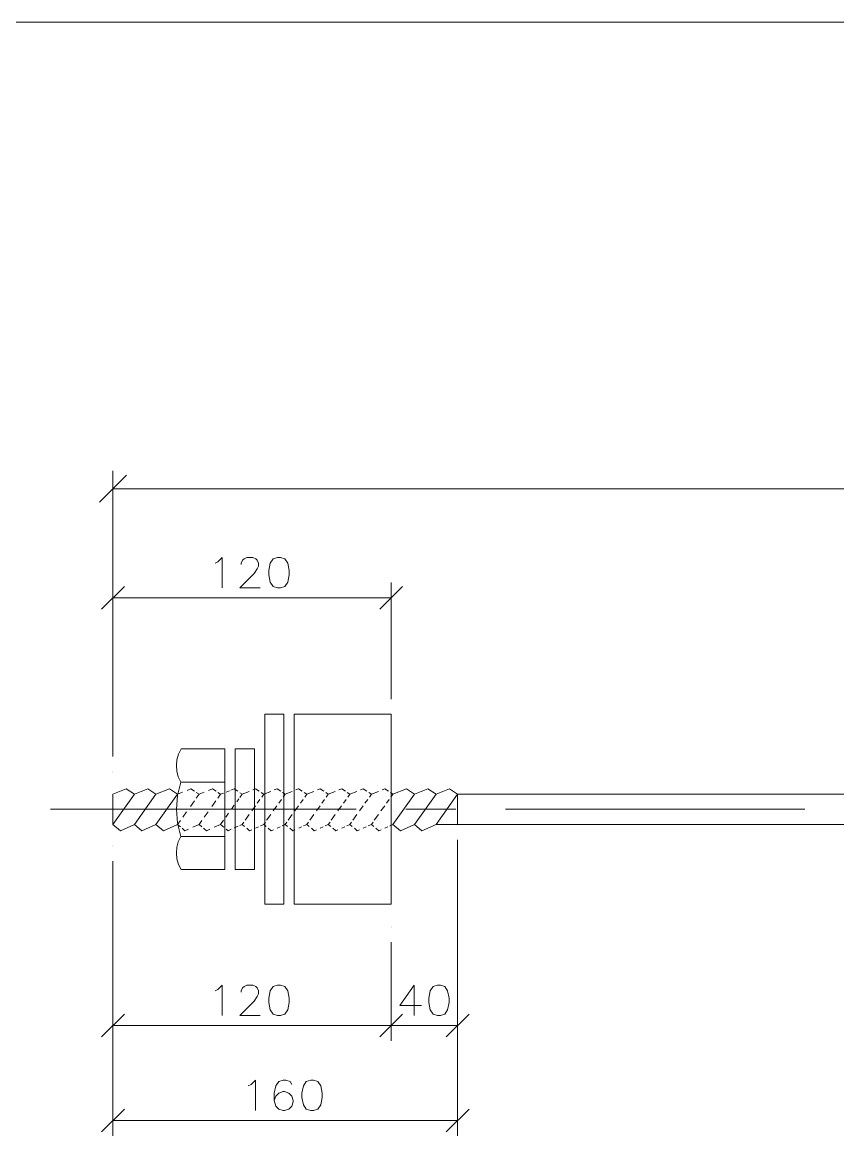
# Model space of a CAD drawing. Header units: millimetres. Extents: x 2 to 579, y 1 to 405.
# Drawn here: x 145.9 to 186.8, y 159.7 to 215.6 of the extents above; entities that cross this region are included whole.
import ezdxf

# ---------------------------------------------------------------- set-up
doc = ezdxf.new("R2010")
doc.units = ezdxf.units.MM
doc.linetypes.add('XKITLINE00', pattern=[0])
doc.layers.add('GraphicObject', color=6, linetype='Continuous', lineweight=0)
doc.layers.add('LinkedObject', color=7, linetype='Continuous', lineweight=0)

# ---------------------------------------------------------------- blocks, each defined once
blk = doc.blocks.new('*A3')
at = {"layer": 'GraphicObject', "color": 3, "linetype": 'XKITLINE00', "lineweight": 0}
blk.add_line((278.51, 215.557), (143.95, 215.557), dxfattribs=at)
blk = doc.blocks.new('*A4')
at = {"layer": 'LinkedObject', "color": 1, "linetype": 'XKITLINE00', "lineweight": 0}
for p, q in [((151.126, 192.844), (149.776, 191.494)), ((150.451, 178.832), (150.451, 193.069)), ((272.926, 192.169), (150.451, 192.169)), ((151.025, 187.273), (149.877, 186.126)), ((150.451, 178.748), (150.451, 187.464)), ((163.831, 186.126), (164.978, 187.273)), ((164.404, 181.624), (164.404, 187.464)), ((164.404, 186.699), (150.451, 186.699)), ((167.731, 174.572), (167.731, 159.727)), ((167.731, 174.529), (167.731, 164.49)), ((150.451, 173.492), (150.451, 164.49)), ((150.451, 173.441), (150.451, 159.727)), ((164.404, 169.433), (164.404, 164.49)), ((164.404, 169.381), (164.404, 164.49)), ((151.025, 165.829), (149.877, 164.682)), ((163.831, 164.682), (164.978, 165.829)), ((164.978, 165.829), (163.831, 164.682)), ((167.157, 164.682), (168.305, 165.829)), ((164.404, 165.255), (150.451, 165.255)), ((167.731, 165.255), (164.404, 165.255)), ((151.025, 161.066), (149.877, 159.918)), ((167.157, 159.918), (168.305, 161.066)), ((150.451, 160.492), (167.731, 160.492))]:
    blk.add_line(p, q, dxfattribs=at)
at = {"layer": 'LinkedObject', "color": 7, "linetype": 'XKITLINE00', "lineweight": 0}
for p, q in [((150.451, 192.169), (150.451, 192.169)), ((155.715, 188.508), (155.934, 188.727)), ((155.934, 188.727), (155.934, 187.197)), ((157.027, 188.654), (157.173, 188.727)), ((157.173, 188.727), (157.464, 188.727)), ((157.464, 188.727), (157.61, 188.654)), ((158.703, 188.727), (158.484, 188.654)), ((158.848, 188.727), (158.703, 188.727)), ((159.067, 188.654), (158.848, 188.727)), ((155.57, 188.435), (155.715, 188.508)), ((156.881, 188.435), (156.954, 188.581)), ((156.881, 188.362), (156.881, 188.435)), ((156.954, 188.581), (157.027, 188.654)), ((157.61, 188.654), (157.683, 188.581)), ((157.683, 188.581), (157.755, 188.435)), ((157.755, 188.289), (157.683, 188.144)), ((157.755, 188.435), (157.755, 188.289)), ((158.338, 188.435), (158.265, 188.071)), ((158.484, 188.654), (158.338, 188.435)), ((159.213, 188.435), (159.067, 188.654)), ((159.285, 188.071), (159.213, 188.435)), ((157.537, 187.925), (156.808, 187.197)), ((157.683, 188.144), (157.537, 187.925)), ((158.265, 188.071), (158.265, 187.852)), ((158.265, 187.852), (158.338, 187.488)), ((159.213, 187.488), (159.285, 187.852)), ((159.285, 187.852), (159.285, 188.071)), ((156.808, 187.197), (157.828, 187.197)), ((158.338, 187.488), (158.484, 187.269)), ((158.484, 187.269), (158.703, 187.197)), ((158.703, 187.197), (158.848, 187.197)), ((158.848, 187.197), (159.067, 187.269)), ((159.067, 187.269), (159.213, 187.488)), ((150.451, 186.699), (150.451, 186.699)), ((164.404, 180.859), (164.404, 180.859)), ((150.451, 177.983), (150.451, 177.983)), ((150.451, 177.932), (150.451, 177.932)), ((150.451, 176.852), (151.124, 177.121)), ((151.124, 177.121), (151.531, 176.852)), ((151.531, 176.852), (152.204, 177.121)), ((152.204, 177.121), (152.611, 176.852)), ((152.611, 176.852), (153.284, 177.121)), ((153.284, 177.121), (153.691, 176.852)), ((154.171, 177.044), (154.364, 177.121)), ((154.364, 177.121), (154.548, 176.999)), ((155.251, 177.044), (155.444, 177.121)), ((155.444, 177.121), (155.628, 176.999)), ((156.121, 176.959), (156.292, 177.028)), ((156.362, 177.056), (156.524, 177.121)), ((156.524, 177.121), (156.708, 176.999)), ((156.931, 176.852), (157.281, 176.992)), ((157.464, 177.064), (157.604, 177.121)), ((157.604, 177.121), (157.785, 177.001)), ((158.011, 176.852), (158.361, 176.992)), ((158.544, 177.064), (158.684, 177.121)), ((158.684, 177.121), (158.865, 177.001)), ((159.091, 176.852), (159.441, 176.992)), ((159.624, 177.064), (159.764, 177.121)), ((159.764, 177.121), (159.945, 177.001)), ((160.171, 176.852), (160.521, 176.992)), ((160.704, 177.064), (160.844, 177.121)), ((160.844, 177.121), (161.025, 177.001)), ((161.251, 176.852), (161.601, 176.992)), ((161.784, 177.064), (161.924, 177.121)), ((161.924, 177.121), (162.105, 177.001)), ((162.331, 176.852), (162.681, 176.992)), ((162.864, 177.064), (163.004, 177.121)), ((163.004, 177.121), (163.185, 177.001)), ((163.411, 176.852), (163.761, 176.992)), ((163.944, 177.064), (164.084, 177.121)), ((164.084, 177.121), (164.265, 177.001)), ((164.491, 176.852), (165.164, 177.121)), ((165.164, 177.121), (165.571, 176.852)), ((165.571, 176.852), (166.244, 177.121)), ((166.244, 177.121), (166.651, 176.852)), ((166.651, 176.852), (167.324, 177.121)), ((167.324, 177.121), (167.731, 176.852)), ((150.451, 175.337), (151.531, 176.852)), ((150.451, 176.852), (150.451, 175.337)), ((151.531, 175.337), (152.611, 176.852)), ((152.611, 175.337), (153.691, 176.852)), ((153.691, 176.852), (153.94, 176.951)), ((154.334, 176.239), (154.534, 176.52)), ((154.624, 176.646), (154.771, 176.852)), ((154.633, 176.943), (154.771, 176.852)), ((154.771, 176.852), (155.02, 176.951)), ((155.414, 176.239), (155.614, 176.52)), ((155.704, 176.646), (155.851, 176.852)), ((155.713, 176.943), (155.851, 176.852)), ((155.851, 176.852), (155.997, 176.91)), ((156.662, 176.474), (156.767, 176.622)), ((156.816, 176.927), (156.931, 176.852)), ((156.816, 176.691), (156.931, 176.852)), ((157.688, 176.399), (157.824, 176.589)), ((157.881, 176.938), (158.011, 176.852)), ((157.911, 176.711), (158.011, 176.852)), ((158.768, 176.399), (158.904, 176.589)), ((158.961, 176.938), (159.091, 176.852)), ((158.991, 176.711), (159.091, 176.852)), ((159.848, 176.399), (159.984, 176.589)), ((160.041, 176.938), (160.171, 176.852)), ((160.071, 176.711), (160.171, 176.852)), ((160.928, 176.399), (161.064, 176.589)), ((161.121, 176.938), (161.251, 176.852)), ((161.151, 176.711), (161.251, 176.852)), ((162.008, 176.399), (162.144, 176.589)), ((162.201, 176.938), (162.331, 176.852)), ((162.231, 176.711), (162.331, 176.852)), ((163.088, 176.399), (163.224, 176.589)), ((163.281, 176.938), (163.411, 176.852)), ((163.311, 176.711), (163.411, 176.852)), ((164.168, 176.399), (164.304, 176.589)), ((164.361, 176.938), (164.491, 176.852)), ((164.391, 176.711), (164.491, 176.852)), ((164.491, 175.337), (165.571, 176.852)), ((165.571, 175.337), (166.651, 176.852)), ((166.651, 175.337), (167.731, 176.852)), ((167.731, 176.852), (255.646, 176.852)), ((167.731, 176.852), (167.731, 175.337)), ((153.954, 175.706), (154.141, 175.968)), ((155.034, 175.706), (155.221, 175.968)), ((156.109, 175.699), (156.249, 175.895)), ((156.391, 176.095), (156.538, 176.301)), ((157.411, 176.011), (157.597, 176.272)), ((158.491, 176.011), (158.677, 176.272)), ((159.571, 176.011), (159.757, 176.272)), ((160.651, 176.011), (160.837, 176.272)), ((161.731, 176.011), (161.917, 176.272)), ((162.811, 176.011), (162.997, 176.272)), ((163.891, 176.011), (164.077, 176.272)), ((150.825, 175.022), (150.451, 175.337)), ((151.531, 175.337), (150.825, 175.022)), ((151.905, 175.022), (151.531, 175.337)), ((152.611, 175.337), (151.905, 175.022)), ((152.985, 175.022), (152.611, 175.337)), ((153.691, 175.337), (152.985, 175.022)), ((153.691, 175.337), (153.836, 175.541)), ((153.834, 175.217), (153.691, 175.337)), ((154.771, 175.337), (154.451, 175.194)), ((154.771, 175.337), (154.916, 175.541)), ((154.914, 175.217), (154.771, 175.337)), ((155.851, 175.337), (155.531, 175.194)), ((155.851, 175.337), (156.002, 175.55)), ((156.014, 175.2), (155.851, 175.337)), ((156.931, 175.337), (156.816, 175.286)), ((156.931, 175.337), (157.016, 175.457)), ((157.051, 175.237), (156.931, 175.337)), ((157.077, 175.542), (157.282, 175.829)), ((158.011, 175.337), (157.851, 175.266)), ((158.011, 175.337), (158.096, 175.457)), ((158.131, 175.237), (158.011, 175.337)), ((158.157, 175.542), (158.362, 175.829)), ((159.091, 175.337), (158.931, 175.266)), ((159.091, 175.337), (159.176, 175.457)), ((159.211, 175.237), (159.091, 175.337)), ((159.237, 175.542), (159.442, 175.829)), ((160.171, 175.337), (160.011, 175.266)), ((160.171, 175.337), (160.256, 175.457)), ((160.291, 175.237), (160.171, 175.337)), ((160.317, 175.542), (160.522, 175.829)), ((161.251, 175.337), (161.091, 175.266)), ((161.251, 175.337), (161.336, 175.457)), ((161.371, 175.237), (161.251, 175.337)), ((161.397, 175.542), (161.602, 175.829)), ((162.331, 175.337), (162.171, 175.266)), ((162.331, 175.337), (162.416, 175.457)), ((162.451, 175.237), (162.331, 175.337)), ((162.477, 175.542), (162.682, 175.829)), ((163.411, 175.337), (163.251, 175.266)), ((163.411, 175.337), (163.496, 175.457)), ((163.531, 175.237), (163.411, 175.337)), ((163.557, 175.542), (163.762, 175.829)), ((164.491, 175.337), (164.331, 175.266)), ((164.491, 175.337), (164.576, 175.457)), ((164.865, 175.022), (164.491, 175.337)), ((165.571, 175.337), (164.865, 175.022)), ((165.945, 175.022), (165.571, 175.337)), ((166.651, 175.337), (165.945, 175.022)), ((255.646, 175.337), (166.651, 175.337)), ((167.731, 175.337), (167.731, 175.337)), ((154.065, 175.022), (153.919, 175.145)), ((154.233, 175.097), (154.065, 175.022)), ((155.145, 175.022), (154.999, 175.145)), ((155.313, 175.097), (155.145, 175.022)), ((156.225, 175.022), (156.137, 175.097)), ((156.384, 175.093), (156.225, 175.022)), ((156.724, 175.245), (156.536, 175.161)), ((157.305, 175.022), (157.16, 175.144)), ((157.416, 175.072), (157.305, 175.022)), ((157.752, 175.222), (157.605, 175.156)), ((158.385, 175.022), (158.24, 175.144)), ((158.496, 175.072), (158.385, 175.022)), ((158.832, 175.222), (158.685, 175.156)), ((159.465, 175.022), (159.32, 175.144)), ((159.576, 175.072), (159.465, 175.022)), ((159.912, 175.222), (159.765, 175.156)), ((160.545, 175.022), (160.4, 175.144)), ((160.656, 175.072), (160.545, 175.022)), ((160.992, 175.222), (160.845, 175.156)), ((161.625, 175.022), (161.48, 175.144)), ((161.736, 175.072), (161.625, 175.022)), ((162.072, 175.222), (161.925, 175.156)), ((162.705, 175.022), (162.56, 175.144)), ((162.816, 175.072), (162.705, 175.022)), ((163.152, 175.222), (163.005, 175.156)), ((163.785, 175.022), (163.64, 175.144)), ((163.896, 175.072), (163.785, 175.022)), ((164.232, 175.222), (164.085, 175.156)), ((167.731, 175.294), (167.731, 175.294)), ((150.451, 174.257), (150.451, 174.257)), ((150.451, 174.206), (150.451, 174.206)), ((164.404, 170.198), (164.404, 170.198)), ((164.404, 170.146), (164.404, 170.146)), ((155.57, 166.991), (155.715, 167.064)), ((155.715, 167.064), (155.934, 167.283)), ((155.934, 167.283), (155.934, 165.753)), ((156.881, 166.991), (156.954, 167.137)), ((156.881, 166.918), (156.881, 166.991)), ((156.954, 167.137), (157.027, 167.21)), ((157.027, 167.21), (157.173, 167.283)), ((157.173, 167.283), (157.464, 167.283)), ((157.464, 167.283), (157.61, 167.21)), ((157.61, 167.21), (157.683, 167.137)), ((157.683, 167.137), (157.755, 166.991)), ((157.755, 166.991), (157.755, 166.845)), ((158.338, 166.991), (158.265, 166.627)), ((158.484, 167.21), (158.338, 166.991)), ((158.703, 167.283), (158.484, 167.21)), ((158.848, 167.283), (158.703, 167.283)), ((159.067, 167.21), (158.848, 167.283)), ((159.213, 166.991), (159.067, 167.21)), ((159.285, 166.627), (159.213, 166.991)), ((165.558, 167.283), (164.829, 166.263)), ((165.558, 165.753), (165.558, 167.283)), ((166.359, 166.991), (166.286, 166.627)), ((166.505, 167.21), (166.359, 166.991)), ((166.723, 167.283), (166.505, 167.21)), ((166.869, 167.283), (166.723, 167.283)), ((167.088, 167.21), (166.869, 167.283)), ((167.233, 166.991), (167.088, 167.21)), ((167.306, 166.627), (167.233, 166.991)), ((157.537, 166.481), (156.808, 165.753)), ((157.683, 166.7), (157.537, 166.481)), ((157.755, 166.845), (157.683, 166.7)), ((158.265, 166.627), (158.265, 166.408)), ((158.265, 166.408), (158.338, 166.044)), ((159.213, 166.044), (159.285, 166.408)), ((159.285, 166.408), (159.285, 166.627)), ((166.286, 166.627), (166.286, 166.408)), ((166.286, 166.408), (166.359, 166.044)), ((167.233, 166.044), (167.306, 166.408)), ((167.306, 166.408), (167.306, 166.627)), ((158.338, 166.044), (158.484, 165.825)), ((158.484, 165.825), (158.703, 165.753)), ((158.848, 165.753), (159.067, 165.825)), ((159.067, 165.825), (159.213, 166.044)), ((164.829, 166.263), (165.922, 166.263)), ((166.359, 166.044), (166.505, 165.825)), ((166.505, 165.825), (166.723, 165.753)), ((166.869, 165.753), (167.088, 165.825)), ((167.088, 165.825), (167.233, 166.044)), ((156.808, 165.753), (157.828, 165.753)), ((158.703, 165.753), (158.848, 165.753)), ((166.723, 165.753), (166.869, 165.753)), ((150.451, 165.255), (150.451, 165.255)), ((164.404, 165.255), (164.404, 165.255)), ((157.379, 162.301), (157.597, 162.519)), ((157.597, 162.519), (157.597, 160.989)), ((158.982, 162.519), (158.763, 162.447)), ((159.127, 162.519), (158.982, 162.519)), ((159.346, 162.447), (159.127, 162.519)), ((160.366, 162.519), (160.147, 162.447)), ((160.512, 162.519), (160.366, 162.519)), ((160.73, 162.447), (160.512, 162.519)), ((157.233, 162.228), (157.379, 162.301)), ((158.617, 162.228), (158.544, 161.864)), ((158.763, 162.447), (158.617, 162.228)), ((158.982, 161.937), (158.763, 161.864)), ((159.054, 161.937), (158.982, 161.937)), ((159.273, 161.864), (159.054, 161.937)), ((159.419, 162.301), (159.346, 162.447)), ((160.002, 162.228), (159.929, 161.864)), ((160.147, 162.447), (160.002, 162.228)), ((160.876, 162.228), (160.73, 162.447)), ((160.949, 161.864), (160.876, 162.228)), ((158.544, 161.864), (158.544, 161.499)), ((158.617, 161.718), (158.544, 161.499)), ((158.544, 161.499), (158.617, 161.208)), ((158.763, 161.864), (158.617, 161.718)), ((159.419, 161.718), (159.273, 161.864)), ((159.492, 161.499), (159.419, 161.718)), ((159.419, 161.208), (159.492, 161.427)), ((159.492, 161.427), (159.492, 161.499)), ((159.929, 161.864), (159.929, 161.645)), ((159.929, 161.645), (160.002, 161.281)), ((160.876, 161.281), (160.949, 161.645)), ((160.949, 161.645), (160.949, 161.864)), ((158.617, 161.208), (158.763, 161.062)), ((158.763, 161.062), (158.982, 160.989)), ((158.982, 160.989), (159.054, 160.989)), ((159.054, 160.989), (159.273, 161.062)), ((159.273, 161.062), (159.419, 161.208)), ((160.002, 161.281), (160.147, 161.062)), ((160.147, 161.062), (160.366, 160.989)), ((160.366, 160.989), (160.512, 160.989)), ((160.512, 160.989), (160.73, 161.062)), ((160.73, 161.062), (160.876, 161.281)), ((167.731, 160.492), (167.731, 160.492))]:
    blk.add_line(p, q, dxfattribs=at)
at = {"layer": 'LinkedObject', "color": 6, "linetype": 'XKITLINE00', "lineweight": 0}
for p, q in [((158.061, 180.859), (159.02, 180.859)), ((158.061, 171.33), (158.061, 180.859)), ((159.02, 171.33), (159.02, 180.859)), ((159.538, 180.859), (164.404, 180.859)), ((159.538, 171.33), (159.538, 180.859)), ((164.404, 171.33), (164.404, 180.859)), ((153.743, 178.859), (153.662, 178.58)), ((153.873, 179.119), (153.743, 178.859)), ((156.065, 179.119), (153.873, 179.119)), ((156.065, 179.119), (156.065, 176.095)), ((156.584, 173.07), (156.584, 179.119)), ((156.584, 179.119), (157.543, 179.119)), ((157.543, 173.07), (157.543, 179.119)), ((153.662, 178.58), (153.632, 178.29)), ((153.632, 178.29), (153.656, 178)), ((153.656, 178), (153.731, 177.719)), ((153.731, 177.719), (153.856, 177.457)), ((153.856, 177.457), (153.689, 176.785)), ((153.856, 177.457), (156.065, 177.457)), ((153.689, 176.785), (153.633, 176.095)), ((147.314, 176.095), (162.64, 176.095)), ((153.633, 176.095), (153.689, 175.404)), ((156.065, 173.07), (156.065, 176.095)), ((165.14, 176.095), (167.64, 176.095)), ((170.14, 176.095), (185.14, 176.095)), ((153.689, 175.404), (153.856, 174.732)), ((153.731, 174.47), (153.656, 174.189)), ((153.856, 174.732), (153.731, 174.47)), ((153.856, 174.732), (156.065, 174.732)), ((153.656, 174.189), (153.632, 173.899)), ((153.632, 173.899), (153.662, 173.609)), ((153.662, 173.609), (153.743, 173.33)), ((153.743, 173.33), (153.873, 173.07)), ((156.065, 173.07), (153.873, 173.07)), ((156.584, 173.07), (157.543, 173.07)), ((158.061, 171.33), (159.02, 171.33)), ((159.538, 171.33), (164.404, 171.33))]:
    blk.add_line(p, q, dxfattribs=at)

msp = doc.modelspace()

# ---------------------------------------------------------------- block references
at = {"lineweight": 0}
for name in ['*A3', '*A4']:
    msp.add_blockref(name, (0, 0), dxfattribs=at)

doc.saveas('drawing.dxf')
